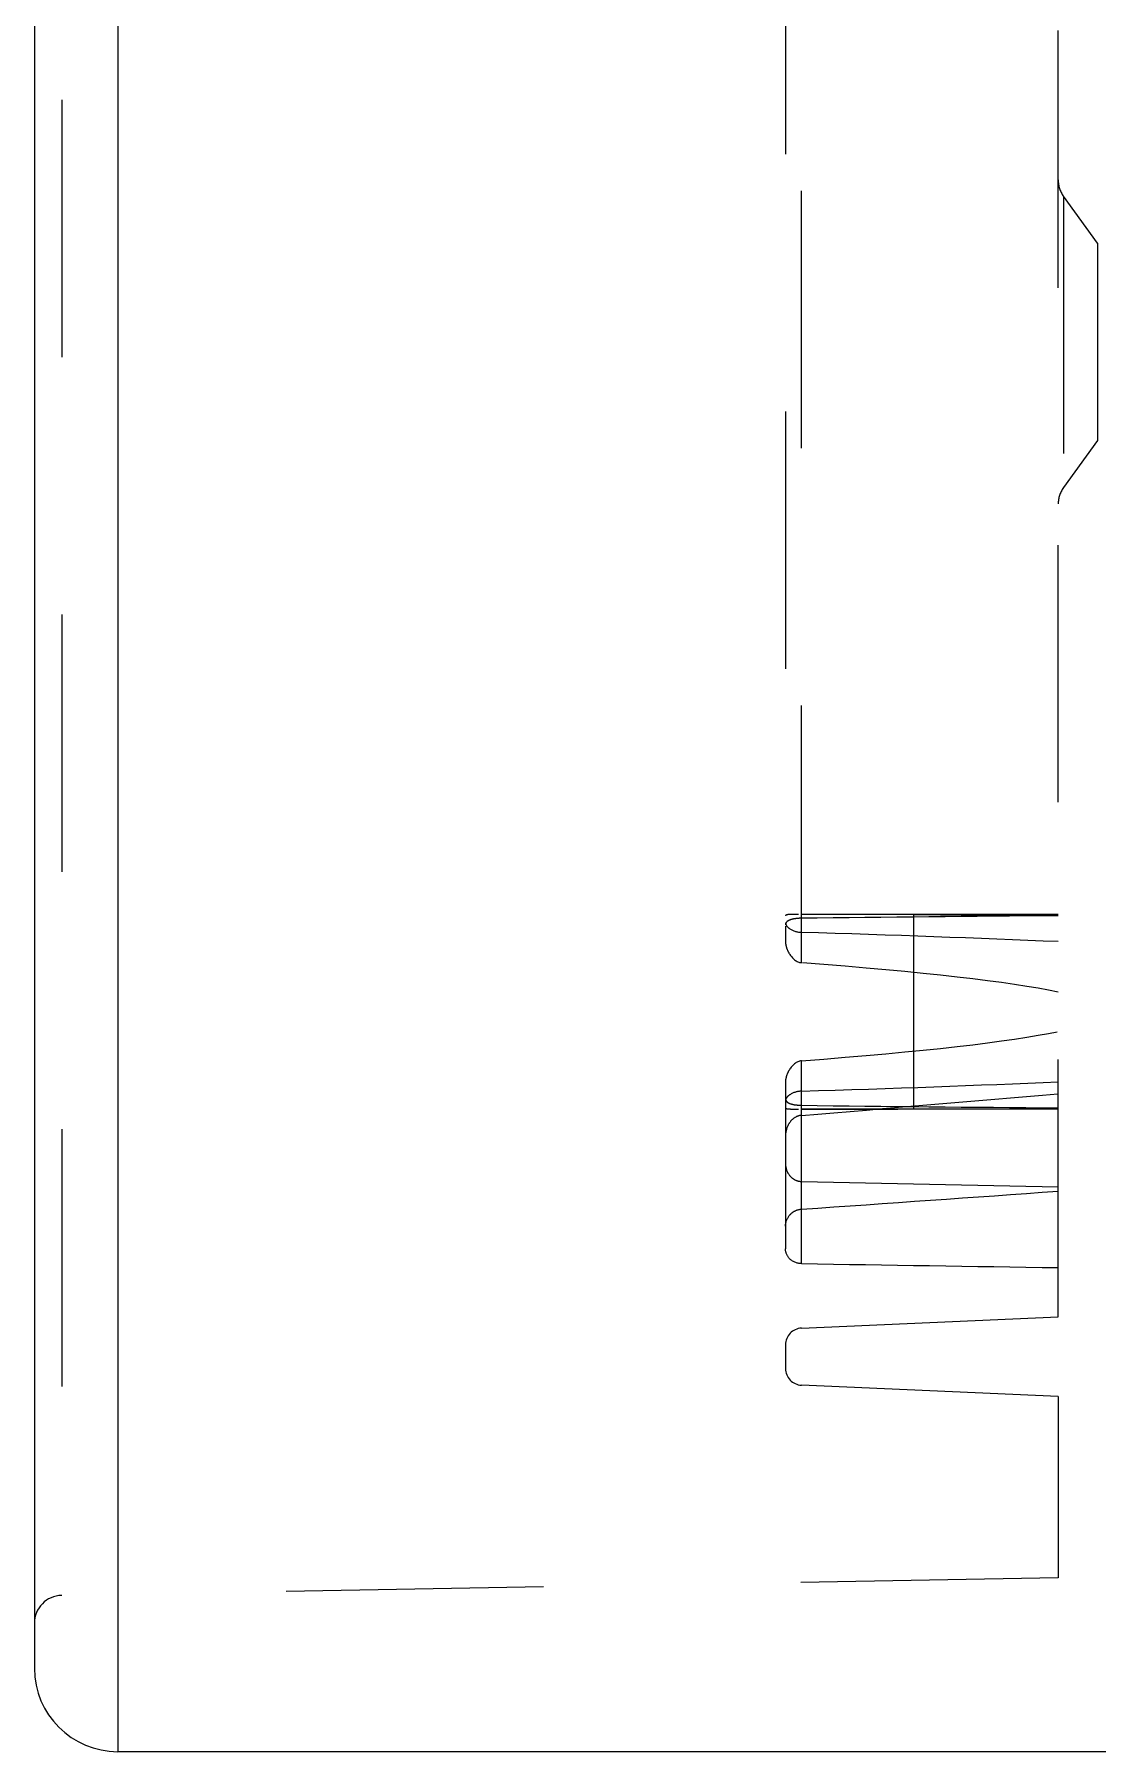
# Model space of a CAD drawing. Header units: millimetres. Extents: x 0 to 841, y 0 to 594.
# Drawn here: x 358.59 to 377.7, y 233.07 to 263.94 of the extents above; entities that cross this region are included whole.
import ezdxf

# ---------------------------------------------------------------- set-up
doc = ezdxf.new("R2010")
doc.units = ezdxf.units.MM
doc.header["$LTSCALE"] = 46.255
doc.linetypes.add('HIDDEN', pattern=[0.2, 0.1, -0.1])
doc.layers.get('0').update_dxf_attribs({"linetype": 'CONTINUOUS'})
doc.layers.add('DEFAULT_2', color=8, linetype='HIDDEN')

msp = doc.modelspace()

# ---------------------------------------------------------------- linework, layer by layer
at = {"color": 7, "linetype": 'Continuous'}
for p, q in [((360.095, 284.069), (360.095, 233.069)), ((358.595, 282.569), (358.595, 234.569)), ((378.495, 233.069), (360.095, 233.069))]:
    msp.add_line(p, q, dxfattribs=at)
msp.add_arc((360.095, 234.569), 1.5, 180, 270, dxfattribs=at)
at = {"layer": 'DEFAULT_2', "color": 8, "linetype": 'HIDDEN'}
for p, q in [((359.086, 281.261), (359.086, 235.878)), ((376.995, 240.883), (376.995, 277.455)), ((372.382, 247.25), (372.382, 266.789)), ((372.095, 266.408), (372.095, 247.631)), ((377.09, 261.028), (377.09, 255.791)), ((377.705, 260.183), (377.09, 261.028)), ((377.705, 260.183), (377.705, 256.636)), ((377.705, 256.636), (377.09, 255.791)), ((376.995, 248.119), (372.329, 248.119)), ((374.395, 248.119), (374.395, 244.619)), ((372.382, 241.842), (372.382, 245.489)), ((372.095, 245.108), (372.095, 242.109)), ((376.995, 244.619), (372.33, 244.619)), ((372.382, 240.682), (376.995, 240.883)), ((372.095, 240.382), (372.095, 239.957)), ((376.995, 239.455), (372.382, 239.657)), ((376.995, 239.455), (376.995, 236.191)), ((376.995, 236.191), (359.086, 235.878))]:
    msp.add_line(p, q, dxfattribs=at)
for centre, radius, start, end in [((377.495, 261.322), 0.5, 180, 216.0274), ((377.495, 255.497), 0.5, 143.9726, 180), ((372.165, 247.932), 0.0704, 153.7166, 164.9457), ((373.065, -668.18), 916.298, 89.916862, 90.04274), ((372.394, 245.679), 0.99, 266.4254, 269.2965), ((372.395, 240.382), 0.3, 92.5, 180), ((372.395, 239.957), 0.3, 180, 267.5), ((359.095, 235.378), 0.5, 91, 180)]:
    msp.add_arc(centre, radius, start, end, dxfattribs=at)
for centre, major_axis, ratio, start_param, end_param in [((383.547, 246.369), (40.082, 0), 0.043661, 8.018182, 8.136272), ((349.191, 246.369), (40.082, 0), 0.043661, 7.087397, 7.236987), ((337.739, 246.369), (40.082, 0), 0.043661, 6.486545, 6.810222), ((337.739, 246.369), (40.082, 0), 0.043661, -0.527037, -0.20336), ((349.191, 246.369), (40.082, 0), 0.043661, -0.953801, -0.804212), ((-349.798, 258.569), (803.122, 0), 0.04002, -0.452821, -0.43951), ((383.547, 246.369), (40.082, 0), 0.043661, -1.853087, -1.734997), ((372.095, 246.369), (40.082, 0), 0.043661, 4.719547, 4.834946), ((577.07, 258.569), (432.572, 0), 0.04002, -2.063705, -2.051638), ((-308.907, 258.569), (786.774, 0), 0.04002, -0.523795, -0.511951), ((536.179, 258.569), (448.92, 0), 0.04002, -1.94429, -1.933277)]:
    msp.add_ellipse(centre, major_axis=major_axis, ratio=ratio, start_param=start_param, end_param=end_param, dxfattribs=at)
for points, knots in [([(372.328, 248.119), (372.297, 248.119), (372.242, 248.12), (372.167, 248.117), (372.123, 248.115), (372.095, 248.103), (372.095, 248.096)], [0, 0, 0, 0, 0.390585, 0.704903, 0.910228, 1, 1, 1, 1]), ([(372.095, 247.968), (372.095, 247.949), (372.116, 247.905), (372.207, 247.829), (372.309, 247.799), (372.382, 247.797)], [0, 0, 0, 0, 0.160302, 0.383521, 1, 1, 1, 1]), ([(372.271, 248.042), (372.258, 248.04), (372.215, 248.033), (372.171, 248.021), (372.144, 248.005)], [0, 0, 0, 0, 0.288296, 1, 1, 1, 1]), ([(372.382, 248.05), (372.372, 248.05), (372.335, 248.049), (372.298, 248.046), (372.271, 248.042)], [0, 0, 0, 0, 0.256399, 1, 1, 1, 1]), ([(374.395, 248.117), (374.611, 248.117), (375.153, 248.111), (376.02, 248.115), (376.67, 248.108), (376.995, 248.106)], [0, 0, 0, 0, 0.250001, 0.625, 1, 1, 1, 1]), ([(372.095, 247.631), (372.095, 247.594), (372.11, 247.516), (372.18, 247.367), (372.292, 247.256), (372.382, 247.25)], [0, 0, 0, 0, 0.21893, 0.461656, 1, 1, 1, 1]), ([(372.382, 245.489), (372.292, 245.482), (372.18, 245.372), (372.11, 245.222), (372.095, 245.145), (372.095, 245.108)], [0, 0, 0, 0, 0.538344, 0.78107, 1, 1, 1, 1]), ([(372.382, 244.942), (372.309, 244.94), (372.207, 244.91), (372.116, 244.834), (372.095, 244.79), (372.095, 244.771)], [0, 0, 0, 0, 0.616389, 0.83961, 1, 1, 1, 1]), ([(372.095, 244.643), (372.095, 244.636), (372.123, 244.624), (372.167, 244.622), (372.242, 244.619), (372.297, 244.619), (372.328, 244.619)], [0, 0, 0, 0, 0.08977, 0.295096, 0.609414, 1, 1, 1, 1]), ([(372.382, 244.508), (372.334, 244.504), (372.244, 244.467), (372.129, 244.338), (372.095, 244.213), (372.095, 244.135)], [0, 0, 0, 0, 0.282239, 0.537718, 1, 1, 1, 1]), ([(372.144, 244.734), (372.152, 244.729), (372.193, 244.71), (372.238, 244.701), (372.273, 244.696)], [0, 0, 0, 0, 0.210231, 1, 1, 1, 1]), ([(372.095, 243.642), (372.095, 243.57), (372.129, 243.453), (372.249, 243.344), (372.336, 243.32), (372.382, 243.319)], [0, 0, 0, 0, 0.45529, 0.71102, 1, 1, 1, 1]), ([(372.095, 242.515), (372.095, 242.582), (372.136, 242.692), (372.253, 242.792), (372.337, 242.818), (372.382, 242.821)], [0, 0, 0, 0, 0.444761, 0.705215, 1, 1, 1, 1]), ([(372.382, 241.842), (372.303, 241.844), (372.152, 241.9), (372.095, 242.047), (372.095, 242.109)], [0, 0, 0, 0, 0.558558, 1, 1, 1, 1])]:
    msp.add_open_spline(points, degree=3, knots=knots, dxfattribs=at)
for points in [[(372.097, 247.951), (372.096, 247.945), (372.095, 247.939), (372.095, 247.932)], [(372.117, 247.985), (372.111, 247.979), (372.106, 247.971), (372.102, 247.964)], [(372.144, 248.005), (372.134, 247.999), (372.125, 247.993), (372.117, 247.985)], [(372.095, 244.806), (372.095, 244.8), (372.096, 244.794), (372.097, 244.788)], [(372.097, 244.788), (372.101, 244.775), (372.108, 244.764), (372.117, 244.754)], [(372.117, 244.754), (372.125, 244.746), (372.134, 244.74), (372.144, 244.734)], [(372.273, 244.696), (372.293, 244.694), (372.313, 244.692), (372.332, 244.691)]]:
    msp.add_open_spline(points, degree=3, dxfattribs=at)

doc.saveas('drawing.dxf')
